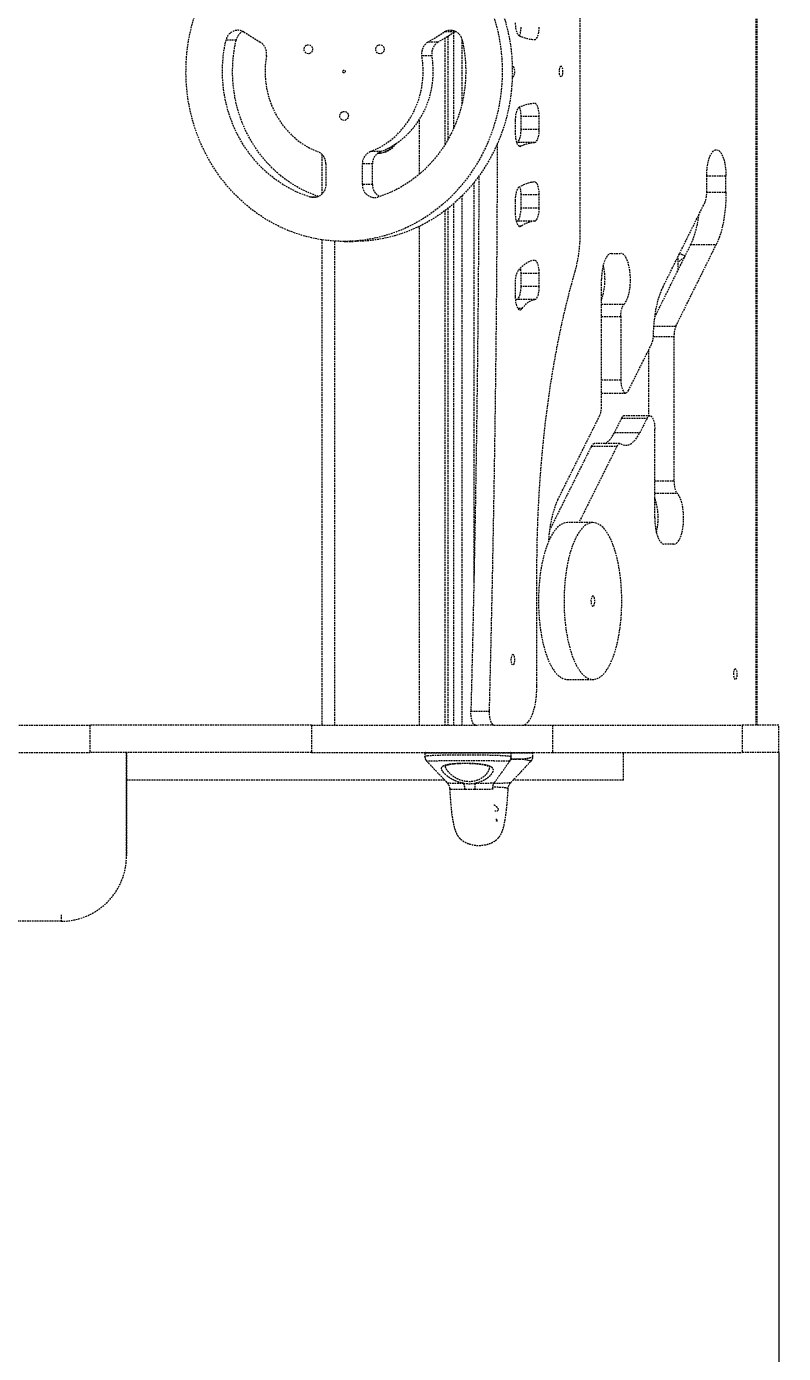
# Model space of a CAD drawing. Header units: millimetres. Extents: x -4003 to 4502, y -4327 to 2555.
# Drawn here: x 1085 to 1664, y -576 to 439 of the extents above; entities that cross this region are included whole.
import ezdxf

# ---------------------------------------------------------------- set-up
doc = ezdxf.new("R2010")
doc.units = ezdxf.units.MM
doc.linetypes.add('HIDDEN', pattern=[1.905, 1.27, -0.635])
for name, color, linetype in [('DIKOM_ОБЪЕКТ', 7, 'Continuous'), ('DIKOM_РАЗМЕР_ЗОНА', 7, 'Continuous'), ('DIKOM_РАЗМЕР_ОБЪЕКТА', 7, 'Continuous')]:
    doc.layers.add(name, color=color, linetype=linetype)
doc.styles.add('style1', font='arialbd.ttf', dxfattribs={"width": 0.8})
doc.dimstyles.new('1-50', dxfattribs={"dimtxt": 300, "dimasz": 200, "dimexe": 100, "dimexo": 0, "dimgap": 100, "dimtad": 1, "dimtoh": 1, "dimtxsty": 'style1', "dimcen": 200, "dimclrd": 7, "dimclre": 7, "dimclrt": 7, "dimadec": 1, "dimazin": 2, "dimtfac": 1, "dimtmove": 0, "dimatfit": 2, "dimfxl": 0, "dimlwd": 25, "dimlwe": 18, "dimarcsym": 0})

# ---------------------------------------------------------------- blocks, each defined once
blk = doc.blocks.new('*D9')
at = {"layer": 'Defpoints', "color": 0, "transparency": 16777216}
for p in [(761.7, 1054.8), (53.4, -1342.5), (2416, -1342.5)]:
    blk.add_point(p, dxfattribs=at)
at = {"layer": 'DIKOM_РАЗМЕР_ОБЪЕКТА', "color": 7, "lineweight": 18, "transparency": 16777216}
for p, q in [((761.7, 1054.8), (2516, 1054.8)), ((53.4, -1342.5), (2516, -1342.5))]:
    blk.add_line(p, q, dxfattribs=at)
at = {"layer": 'DIKOM_РАЗМЕР_ОБЪЕКТА', "color": 7, "lineweight": 25, "transparency": 16777216}
blk.add_line((2416, 854.8), (2416, -1142.5), dxfattribs=at)
at = {"layer": 'DIKOM_РАЗМЕР_ОБЪЕКТА', "color": 7, "transparency": 16777216}
for points in [[(2382.6, 854.8), (2449.3, 854.8), (2416, 1054.8)], [(2382.6, -1142.5), (2449.3, -1142.5), (2416, -1342.5)]]:
    blk.add_solid(points, dxfattribs=at)
at = {"layer": 'DIKOM_РАЗМЕР_ОБЪЕКТА', "color": 7, "transparency": 16777216, "insert": (2162.8, 255.4), "char_height": 300, "attachment_point": 5, "rotation": 90, "style": 'style1'}
blk.add_mtext('{\\fArial|b0|i0|c204|p34;2400}', dxfattribs=at)
blk = doc.blocks.new('*D10')
at = {"layer": 'Defpoints', "color": 0, "transparency": 16777216}
for p in [(865.3, 2554.8), (4402.3, 2554.8), (676.6, -3342.5)]:
    blk.add_point(p, dxfattribs=at)
at = {"layer": 'DIKOM_РАЗМЕР_ЗОНА', "color": 7, "lineweight": 18, "transparency": 16777216}
for p, q in [((865.3, 2554.8), (4502.3, 2554.8)), ((676.6, -3342.5), (4502.3, -3342.5))]:
    blk.add_line(p, q, dxfattribs=at)
at = {"layer": 'DIKOM_РАЗМЕР_ЗОНА', "color": 7, "lineweight": 25, "transparency": 16777216}
blk.add_line((4402.3, -3142.5), (4402.3, 2354.8), dxfattribs=at)
at = {"layer": 'DIKOM_РАЗМЕР_ЗОНА', "color": 7, "transparency": 16777216}
for points in [[(4369, 2354.8), (4435.7, 2354.8), (4402.3, 2554.8)], [(4369, -3142.5), (4435.7, -3142.5), (4402.3, -3342.5)]]:
    blk.add_solid(points, dxfattribs=at)
at = {"layer": 'DIKOM_РАЗМЕР_ЗОНА', "color": 7, "transparency": 16777216, "insert": (4149.2, -363.1), "char_height": 300, "attachment_point": 5, "rotation": 90, "style": 'style1'}
blk.add_mtext('{\\fArial|b0|i0|c204|p34;5800}', dxfattribs=at)
blk = doc.blocks.new('*D11')
at = {"layer": 'Defpoints', "color": 0, "transparency": 16777216}
for p in [(-2497.5, 404.8), (1660.2, -116.2), (1660.2, -2825.1)]:
    blk.add_point(p, dxfattribs=at)
at = {"layer": 'DIKOM_РАЗМЕР_ОБЪЕКТА', "color": 7, "lineweight": 18, "transparency": 16777216}
for p, q in [((-2497.5, 404.8), (-2497.5, -2925.1)), ((1660.2, -116.2), (1660.2, -2925.1))]:
    blk.add_line(p, q, dxfattribs=at)
at = {"layer": 'DIKOM_РАЗМЕР_ОБЪЕКТА', "color": 7, "lineweight": 25, "transparency": 16777216}
blk.add_line((-2297.5, -2825.1), (1460.2, -2825.1), dxfattribs=at)
at = {"layer": 'DIKOM_РАЗМЕР_ОБЪЕКТА', "color": 7, "transparency": 16777216}
for points in [[(-2297.5, -2791.8), (-2297.5, -2858.4), (-2497.5, -2825.1)], [(1460.2, -2791.8), (1460.2, -2858.4), (1660.2, -2825.1)]]:
    blk.add_solid(points, dxfattribs=at)
at = {"layer": 'DIKOM_РАЗМЕР_ОБЪЕКТА', "color": 7, "transparency": 16777216, "insert": (-111.4, -2571.9), "char_height": 300, "attachment_point": 5, "style": 'style1'}
blk.add_mtext('{\\fArial|b0|i0|c204|p34;4160}', dxfattribs=at)
blk = doc.blocks.new('*D12')
at = {"layer": 'Defpoints', "color": 0, "transparency": 16777216}
for p in [(-4002.5, 648.5), (3157.5, 358.4), (3157.5, -4227.3)]:
    blk.add_point(p, dxfattribs=at)
at = {"layer": 'DIKOM_РАЗМЕР_ЗОНА', "color": 7, "lineweight": 18, "transparency": 16777216}
for p, q in [((-4002.5, 648.5), (-4002.5, -4327.3)), ((3157.5, 358.4), (3157.5, -4327.3))]:
    blk.add_line(p, q, dxfattribs=at)
at = {"layer": 'DIKOM_РАЗМЕР_ЗОНА', "color": 7, "lineweight": 25, "transparency": 16777216}
blk.add_line((-3802.5, -4227.3), (2957.5, -4227.3), dxfattribs=at)
at = {"layer": 'DIKOM_РАЗМЕР_ЗОНА', "color": 7, "transparency": 16777216}
for points in [[(-3802.5, -4193.9), (-3802.5, -4260.6), (-4002.5, -4227.3)], [(2957.5, -4193.9), (2957.5, -4260.6), (3157.5, -4227.3)]]:
    blk.add_solid(points, dxfattribs=at)
at = {"layer": 'DIKOM_РАЗМЕР_ЗОНА', "color": 7, "transparency": 16777216, "insert": (-56.1, -3974.1), "char_height": 300, "attachment_point": 5, "style": 'style1'}
blk.add_mtext('{\\fArial|b0|i0|c204|p34;7160}', dxfattribs=at)

msp = doc.modelspace()

# ---------------------------------------------------------------- linework, layer by layer
at = {"layer": 'DIKOM_ОБЪЕКТ', "color": 7, "linetype": 'HIDDEN', "lineweight": 15}
for p, q in [((1642.911, -95.218), (1642.911, 904.782)), ((1643.403, -95.218), (1643.403, 904.782)), ((1643.655, -95.218), (1643.655, 904.782)), ((1508.517, 282.722), (1508.517, 526.842)), ((1245.474, 428.758), (1237.744, 428.758)), ((1251.42, 435.02), (1264.1, 427.147)), ((1391.922, 427.147), (1404.602, 435.02)), ((1399.652, 427.147), (1391.922, 427.147)), ((1399.652, 427.147), (1412.332, 435.02)), ((1412.332, 435.02), (1404.602, 435.02)), ((1405.107, 430.534), (1405.107, 348.884)), ((1407.193, 431.829), (1407.193, 352.364)), ((1411.616, 434.576), (1411.616, 361.024)), ((1412.332, 435.02), (1413.116, 435.455)), ((1418.125, 380.147), (1418.125, 429.348)), ((1395.16, 416.659), (1387.43, 416.659)), ((1456.984, 408.782), (1456.561, 408.613)), ((1385.639, 326.306), (1385.639, 368.108)), ((1458.825, 367.634), (1458.825, 357.489)), ((1477.229, 370.378), (1463.283, 370.378)), ((1463.283, 360.377), (1463.283, 370.378)), ((1477.229, 360.377), (1477.229, 370.378)), ((1477.229, 360.377), (1463.283, 360.377)), ((1473.636, 350.38), (1459.917, 350.38)), ((1463.122, 347.63), (1461.889, 347.63)), ((1311.075, 341.417), (1311.075, 310.978)), ((1355.886, 343.499), (1348.157, 343.499)), ((1353.509, 342.152), (1353.777, 342.152)), ((1314.064, 334.071), (1314.064, 318.324)), ((1341.958, 318.324), (1341.958, 334.071)), ((1349.688, 334.071), (1341.958, 334.071)), ((1349.688, 318.324), (1349.688, 334.071)), ((1605.165, 325.031), (1619.888, 325.031)), ((1605.175, 312.503), (1605.165, 324.94)), ((1619.899, 312.595), (1619.888, 325.031)), ((1349.688, 318.324), (1341.958, 318.324)), ((1427.21, 319.798), (1427.21, 14.652)), ((1307.349, 308.717), (1302.184, 308.717)), ((1418.125, -95.218), (1418.125, 309.654)), ((1458.825, 306.47), (1458.825, 296.15)), ((1477.229, 310.349), (1463.283, 310.349)), ((1463.283, 300.369), (1463.283, 310.349)), ((1477.229, 300.369), (1477.229, 310.349)), ((1605.175, 312.595), (1619.899, 312.595)), ((1405.107, 298.32), (1405.107, -95.218)), ((1407.193, 299.927), (1407.193, -95.218)), ((1411.616, 303.585), (1411.616, -95.218)), ((1477.229, 300.369), (1463.283, 300.369)), ((1571.861, 240.196), (1603.69, 304.454)), ((1385.639, -95.218), (1385.639, 286.376)), ((1459.507, 290.353), (1459.728, 290.374)), ((1473.675, 290.374), (1459.728, 290.374)), ((1463.399, 286.449), (1461.613, 286.449)), ((1311.075, 276.064), (1311.075, -95.218)), ((1320.554, 275.029), (1320.554, -95.218)), ((1328.011, 274.782), (1335.741, 274.782)), ((1532.156, 265.587), (1539.517, 265.587)), ((1565.518, 216.976), (1592.946, 272.349)), ((1581.639, 210.102), (1612.472, 272.349)), ((1592.946, 272.349), (1612.472, 272.349)), ((1583.464, 253.206), (1583.464, 263.622)), ((1477.229, 250.345), (1463.283, 250.345)), ((1463.283, 240.336), (1463.283, 250.345)), ((1477.229, 240.336), (1477.229, 250.345)), ((1524.794, 149.358), (1524.794, 245.587)), ((1458.825, 243.443), (1458.825, 232.403)), ((1477.229, 240.336), (1463.283, 240.336)), ((1458.917, 230.178), (1459.798, 230.35)), ((1473.745, 230.35), (1459.798, 230.35)), ((1464.152, 223.458), (1460.86, 223.458)), ((1524.794, 226.731), (1541.971, 226.731)), ((1524.794, 217.303), (1539.517, 217.303)), ((1539.517, 217.303), (1539.517, 168.858)), ((1564.808, 210.102), (1581.639, 210.102)), ((1545.387, 160.818), (1562.995, 196.197)), ((1564.4, 202.075), (1580.154, 202.075)), ((1580.154, 202.075), (1580.154, 91.546)), ((1560.628, 191.442), (1560.628, 141.505)), ((1524.794, 168.858), (1539.517, 168.858)), ((1524.794, 158.858), (1543.198, 158.858)), ((1491.4, 77.219), (1523.302, 141.318)), ((1540.035, 139.545), (1534.643, 128.712)), ((1540.035, 139.545), (1559.56, 139.545)), ((1561.749, 141.505), (1542.224, 141.505)), ((1559.56, 139.545), (1554.169, 128.712)), ((1534.643, 128.712), (1554.169, 128.712)), ((1565.43, 63.262), (1565.43, 131.505)), ((1517.004, 118.146), (1485.017, 53.874)), ((1536.53, 118.146), (1507.446, 59.707)), ((1517.004, 118.146), (1536.53, 118.146)), ((1538.718, 120.106), (1519.193, 120.106)), ((1565.43, 91.546), (1580.154, 91.546)), ((1565.43, 82.118), (1582.608, 82.118)), ((1518.189, 59.707), (1498.664, 59.707)), ((1484.179, 45.059), (1484.204, 45.059)), ((1580.154, 43.262), (1572.792, 43.262)), ((1475.389, -65.218), (1475.389, 22.914)), ((1498.664, -60.293), (1518.189, -60.293)), ((1424.912, -84.519), (1438.859, -84.519)), ((900.288, -95.218), (1133.763, -95.218)), ((1133.763, -95.218), (1133.763, -116.218)), ((1303.017, -95.218), (1133.763, -95.218)), ((1303.017, -95.218), (1303.017, -116.218)), ((1303.017, -95.218), (1430.682, -95.218)), ((1427.21, -94.495), (1427.21, -95.218)), ((1442.531, -95.218), (1430.682, -95.218)), ((1442.531, -95.218), (1464.346, -95.218)), ((1464.346, -95.218), (1487.187, -95.218)), ((1487.187, -95.218), (1487.187, -116.218)), ((1487.187, -95.218), (1632.153, -95.218)), ((1632.153, -95.218), (1632.153, -116.218)), ((1660.237, -95.218), (1632.153, -95.218)), ((1660.237, -116.218), (1660.237, -95.218)), ((900.288, -116.218), (1133.763, -116.218)), ((1303.017, -116.218), (1133.763, -116.218)), ((1161.689, -195.218), (1161.689, -116.218)), ((1161.689, -116.218), (1161.689, -195.218)), ((1303.017, -116.218), (1487.187, -116.218)), ((1389.725, -116.718), (1389.725, -119.16)), ((1419.896, -116.718), (1389.725, -116.718)), ((1455.725, -116.718), (1419.896, -116.718)), ((1455.725, -119.546), (1455.725, -116.718)), ((1472.354, -116.718), (1455.725, -116.718)), ((1472.354, -119.158), (1472.354, -116.718)), ((1487.187, -116.218), (1632.153, -116.218)), ((1541.601, -137.218), (1541.601, -116.218)), ((1660.237, -116.218), (1632.153, -116.218)), ((1470.842, -122.745), (1470.83, -122.736)), ((1404.868, -137.218), (1161.689, -137.218)), ((1455.365, -139.201), (1455.349, -139.207)), ((1541.601, -137.218), (1457.356, -137.218)), ((1408.782, -144.096), (1408.813, -144.042)), ((1441.585, -143.806), (1441.619, -143.833)), ((1111.689, -245.218), (911.689, -245.218)), ((1111.689, -245.218), (1111.689, -245.218))]:
    msp.add_line(p, q, dxfattribs=at)
at = {"layer": 'DIKOM_ОБЪЕКТ', "color": 7, "linetype": 'HIDDEN', "lineweight": 15, "flags": 128}
for points in [[(1328.011, 274.782), (1321.737, 274.957), (1315.48, 275.482), (1309.257, 276.356), (1303.085, 277.576), (1296.98, 279.139), (1290.958, 281.041), (1285.036, 283.276), (1279.23, 285.839), (1273.556, 288.722), (1268.028, 291.918), (1262.662, 295.419), (1257.473, 299.214), (1252.473, 303.294), (1247.677, 307.648), (1243.098, 312.263), (1238.747, 317.128), (1234.637, 322.229), (1230.779, 327.553), (1227.183, 333.085), (1223.859, 338.81), (1220.816, 344.713), (1218.061, 350.778), (1215.603, 356.988), (1213.448, 363.328), (1211.602, 369.779), (1210.07, 376.324), (1208.856, 382.947), (1207.962, 389.628), (1207.393, 396.35), (1207.149, 403.094), (1207.23, 409.843), (1207.637, 416.579), (1208.369, 423.283), (1209.423, 429.937), (1210.797, 436.523), (1212.486, 443.023), (1214.488, 449.421), (1216.795, 455.698), (1219.402, 461.837), (1222.302, 467.823), (1225.487, 473.64), (1228.948, 479.27), (1232.676, 484.7), (1236.662, 489.914), (1240.893, 494.898), (1245.36, 499.64), (1250.049, 504.126), (1254.948, 508.344), (1260.045, 512.283), (1265.324, 515.933), (1270.773, 519.282), (1276.376, 522.323), (1282.118, 525.047), (1287.984, 527.447), (1293.957, 529.516), (1300.023, 531.249), (1306.164, 532.641), (1312.364, 533.688), (1318.606, 534.388), (1324.873, 534.738), (1331.149, 534.738), (1337.416, 534.388), (1343.658, 533.688), (1349.858, 532.641), (1355.999, 531.249), (1362.065, 529.516), (1368.039, 527.447), (1373.904, 525.047), (1379.646, 522.323), (1385.249, 519.282), (1390.698, 515.933), (1395.978, 512.283), (1401.074, 508.344), (1405.973, 504.126), (1410.663, 499.64), (1415.129, 494.898), (1419.361, 489.914), (1423.346, 484.7), (1427.074, 479.27), (1430.535, 473.64), (1433.72, 467.823), (1436.62, 461.837), (1439.227, 455.698), (1441.534, 449.421), (1443.536, 443.023), (1445.225, 436.523), (1446.599, 429.937), (1447.653, 423.283), (1448.385, 416.579), (1448.792, 409.843), (1448.874, 403.094), (1448.629, 396.35), (1448.06, 389.628), (1447.167, 382.947), (1445.952, 376.324), (1444.42, 369.779), (1442.574, 363.328), (1440.419, 356.988), (1437.961, 350.778), (1435.206, 344.713), (1432.163, 338.81), (1428.839, 333.085), (1425.243, 327.553), (1421.385, 322.229), (1417.275, 317.128), (1412.924, 312.263), (1408.345, 307.648), (1403.549, 303.294), (1398.55, 299.214), (1393.36, 295.419), (1387.994, 291.918), (1382.466, 288.722), (1376.792, 285.839), (1370.986, 283.276), (1365.064, 281.041), (1359.043, 279.139), (1352.937, 277.576), (1346.765, 276.356), (1340.542, 275.482), (1334.285, 274.957), (1328.011, 274.782)], [(1335.741, 534.782), (1338.879, 534.738), (1345.146, 534.388), (1351.388, 533.688), (1357.588, 532.641), (1363.729, 531.249), (1369.795, 529.516), (1375.768, 527.447), (1381.634, 525.047), (1387.376, 522.323), (1392.979, 519.282), (1398.428, 515.933), (1403.707, 512.283), (1408.804, 508.344), (1413.703, 504.126), (1418.392, 499.64), (1422.859, 494.898), (1427.09, 489.914), (1431.076, 484.7), (1434.804, 479.27), (1438.265, 473.64), (1441.45, 467.823), (1444.35, 461.837), (1446.957, 455.698), (1449.264, 449.421), (1451.266, 443.023), (1452.955, 436.523), (1454.329, 429.937), (1455.383, 423.283), (1456.115, 416.579), (1456.522, 409.843), (1456.603, 403.094), (1456.359, 396.35), (1455.79, 389.628), (1454.896, 382.947), (1453.682, 376.324), (1452.15, 369.779), (1450.304, 363.328), (1448.149, 356.988), (1445.691, 350.778), (1442.936, 344.713), (1439.893, 338.81), (1436.569, 333.085), (1432.973, 327.553), (1429.115, 322.229), (1425.005, 317.128), (1420.654, 312.263), (1416.075, 307.648), (1411.279, 303.294), (1406.279, 299.214), (1401.09, 295.419), (1395.724, 291.918), (1390.196, 288.722), (1384.522, 285.839), (1378.716, 283.276), (1372.794, 281.041), (1366.772, 279.139), (1360.667, 277.576), (1354.495, 276.356), (1348.272, 275.482), (1342.015, 274.957), (1335.741, 274.782)], [(1458.825, 441.93), (1458.882, 440.175), (1459.052, 438.475), (1459.328, 436.881), (1459.704, 435.445), (1460.166, 434.21), (1460.701, 433.214), (1461.292, 432.489), (1461.921, 432.057)], [(1473.464, 429.188), (1474.194, 429.341), (1474.899, 429.882), (1475.55, 430.792), (1476.121, 432.034), (1476.591, 433.559), (1476.941, 435.306), (1477.157, 437.207), (1477.229, 439.185)], [(1302.184, 308.717), (1296.764, 310.598), (1291.462, 312.832), (1286.296, 315.411), (1281.287, 318.325), (1276.454, 321.564), (1271.814, 325.114), (1267.384, 328.964), (1263.182, 333.098), (1259.224, 337.501), (1255.523, 342.156), (1252.094, 347.046), (1248.95, 352.153), (1246.103, 357.457), (1243.563, 362.939), (1241.34, 368.578), (1239.441, 374.352), (1237.875, 380.241), (1236.648, 386.222), (1235.762, 392.272), (1235.223, 398.369), (1235.033, 404.491), (1235.19, 410.613), (1235.696, 416.714), (1236.549, 422.77), (1237.744, 428.758)], [(1308.506, 309.168), (1304.494, 310.598), (1299.191, 312.832), (1294.026, 315.411), (1289.017, 318.325), (1284.184, 321.564), (1279.544, 325.114), (1275.114, 328.964), (1270.912, 333.098), (1266.954, 337.501), (1263.253, 342.156), (1259.824, 347.046), (1256.68, 352.153), (1253.833, 357.457), (1251.293, 362.939), (1249.069, 368.578), (1247.171, 374.352), (1245.605, 380.241), (1244.378, 386.222), (1243.492, 392.272), (1242.953, 398.369), (1242.762, 404.491), (1242.92, 410.613), (1243.426, 416.714), (1244.279, 422.77), (1245.474, 428.758)], [(1418.278, 428.758), (1419.473, 422.77), (1420.326, 416.714), (1420.832, 410.613), (1420.99, 404.491), (1420.799, 398.369), (1420.26, 392.272), (1419.375, 386.222), (1418.147, 380.241), (1416.581, 374.352), (1414.683, 368.578), (1412.459, 362.939), (1409.919, 357.457), (1407.072, 352.153), (1403.928, 347.046), (1400.499, 342.156), (1396.798, 337.501), (1392.84, 333.098), (1388.638, 328.964), (1384.208, 325.114), (1379.568, 321.564), (1374.735, 318.325), (1369.726, 315.411), (1364.561, 312.832), (1359.258, 310.598), (1353.839, 308.717)], [(1268.592, 416.659), (1267.935, 411.872), (1267.611, 407.046), (1267.622, 402.208), (1267.968, 397.383), (1268.646, 392.6), (1269.653, 387.884), (1270.983, 383.261), (1272.63, 378.758), (1274.583, 374.4), (1276.833, 370.209), (1279.366, 366.21), (1282.168, 362.425), (1285.225, 358.875), (1288.519, 355.579), (1292.032, 352.555), (1295.744, 349.822), (1299.635, 347.392), (1303.683, 345.281), (1307.866, 343.499)], [(1300.633, 418.282), (1299.577, 418.471), (1298.635, 419.02), (1297.909, 419.868), (1297.479, 420.923), (1297.39, 422.071), (1297.653, 423.188), (1298.239, 424.152), (1299.085, 424.86), (1300.098, 425.234), (1301.169, 425.234), (1302.182, 424.86), (1303.028, 424.152), (1303.614, 423.188), (1303.877, 422.071), (1303.788, 420.923), (1303.358, 419.868), (1302.632, 419.02), (1301.69, 418.471), (1300.633, 418.282)], [(1348.157, 343.499), (1352.339, 345.281), (1356.388, 347.392), (1360.278, 349.822), (1363.99, 352.555), (1367.503, 355.579), (1370.797, 358.875), (1373.854, 362.425), (1376.656, 366.21), (1379.189, 370.209), (1381.439, 374.4), (1383.392, 378.758), (1385.039, 383.261), (1386.369, 387.884), (1387.376, 392.6), (1388.055, 397.383), (1388.4, 402.208), (1388.411, 407.046), (1388.087, 411.872), (1387.43, 416.659)], [(1355.389, 418.282), (1354.332, 418.471), (1353.39, 419.02), (1352.664, 419.868), (1352.234, 420.923), (1352.145, 422.071), (1352.408, 423.188), (1352.994, 424.152), (1353.84, 424.86), (1354.853, 425.234), (1355.924, 425.234), (1356.937, 424.86), (1357.783, 424.152), (1358.369, 423.188), (1358.632, 422.071), (1358.543, 420.923), (1358.113, 419.868), (1357.387, 419.02), (1356.445, 418.471), (1355.389, 418.282)], [(1355.886, 343.499), (1360.069, 345.281), (1364.117, 347.392), (1368.008, 349.822), (1371.72, 352.555), (1375.233, 355.579), (1378.527, 358.875), (1381.584, 362.425), (1384.386, 366.21), (1386.919, 370.209), (1389.169, 374.4), (1391.122, 378.758), (1392.769, 383.261), (1394.099, 387.884), (1395.106, 392.6), (1395.785, 397.383), (1396.13, 402.208), (1396.141, 407.046), (1395.817, 411.872), (1395.16, 416.659)], [(1456.561, 400.951), (1456.765, 400.827), (1457.204, 400.827), (1457.623, 401.178), (1457.986, 401.85), (1458.26, 402.782), (1458.42, 403.892), (1458.453, 405.081), (1458.355, 406.243), (1458.136, 407.276), (1457.814, 408.087), (1457.418, 408.604), (1456.984, 408.782), (1456.984, 408.782)], [(1493.794, 408.782), (1493.36, 408.604), (1492.964, 408.087), (1492.642, 407.276), (1492.423, 406.243), (1492.325, 405.081), (1492.358, 403.892), (1492.518, 402.782), (1492.792, 401.85), (1493.155, 401.178), (1493.574, 400.827), (1494.013, 400.827), (1494.432, 401.178), (1494.795, 401.85), (1495.069, 402.782), (1495.229, 403.892), (1495.262, 405.081), (1495.164, 406.243), (1494.945, 407.276), (1494.623, 408.087), (1494.228, 408.604), (1493.794, 408.782)], [(1328.011, 403.782), (1327.655, 403.858), (1327.354, 404.075), (1327.152, 404.399), (1327.081, 404.782), (1327.152, 405.165), (1327.354, 405.489), (1327.655, 405.706), (1328.011, 405.782), (1328.367, 405.706), (1328.669, 405.489), (1328.87, 405.165), (1328.941, 404.782), (1328.87, 404.399), (1328.669, 404.075), (1328.367, 403.858), (1328.011, 403.782)], [(1461.921, 377.507), (1461.292, 377.075), (1460.701, 376.35), (1460.166, 375.354), (1459.704, 374.119), (1459.328, 372.682), (1459.052, 371.089), (1458.882, 369.389), (1458.825, 367.634)], [(1477.229, 370.378), (1477.157, 372.357), (1476.941, 374.258), (1476.591, 376.005), (1476.121, 377.53), (1475.55, 378.772), (1474.899, 379.681), (1474.194, 380.223), (1473.464, 380.376)], [(1328.011, 367.282), (1326.954, 367.471), (1326.012, 368.02), (1325.287, 368.868), (1324.856, 369.923), (1324.768, 371.071), (1325.031, 372.188), (1325.617, 373.152), (1326.462, 373.86), (1327.475, 374.234), (1328.547, 374.234), (1329.56, 373.86), (1330.405, 373.152), (1330.991, 372.188), (1331.254, 371.071), (1331.166, 369.923), (1330.735, 368.868), (1330.01, 368.02), (1329.068, 367.471), (1328.011, 367.282)], [(1458.825, 357.489), (1458.893, 355.569), (1459.096, 353.72), (1459.426, 352.011), (1459.871, 350.506), (1460.413, 349.262), (1461.034, 348.323), (1461.709, 347.726), (1462.414, 347.492), (1463.122, 347.63)], [(1459.905, 350.412), (1460.394, 350.612), (1461.07, 351.208), (1461.692, 352.146), (1462.235, 353.39), (1462.68, 354.896), (1463.011, 356.605), (1463.214, 358.456), (1463.283, 360.377)], [(1473.636, 350.38), (1474.341, 350.612), (1475.017, 351.208), (1475.639, 352.146), (1476.182, 353.39), (1476.627, 354.896), (1476.958, 356.605), (1477.161, 358.456), (1477.229, 360.377)], [(1445.081, 349.364), (1445.004, 327.462), (1444.725, 275.921), (1444.306, 224.386), (1443.747, 172.861), (1443.048, 121.349), (1442.21, 69.852), (1441.233, 18.373), (1440.115, -33.085), (1438.859, -84.519)], [(1605.165, 324.94), (1605.231, 327.664), (1605.433, 330.338), (1605.768, 332.912), (1606.228, 335.338), (1606.805, 337.572), (1607.49, 339.571), (1608.267, 341.298), (1609.125, 342.722), (1610.046, 343.815), (1611.012, 344.558), (1612.008, 344.935), (1613.012, 344.942), (1614.008, 344.576), (1614.976, 343.846), (1615.899, 342.764), (1616.758, 341.351), (1617.539, 339.633), (1618.227, 337.642), (1618.808, 335.416), (1619.272, 332.995), (1619.611, 330.425), (1619.818, 327.754), (1619.888, 325.031)], [(1431.046, 324.824), (1430.778, 275.921), (1430.359, 224.386), (1429.8, 172.861), (1429.101, 121.349), (1428.263, 69.852), (1427.286, 18.373), (1426.169, -33.085), (1424.912, -84.519)], [(1314.064, 318.324), (1313.868, 316.28), (1313.288, 314.323), (1312.348, 312.534), (1311.087, 310.99), (1309.561, 309.756), (1307.831, 308.883), (1305.973, 308.408), (1304.063, 308.352), (1302.184, 308.717)], [(1461.725, 316.242), (1461.129, 315.744), (1460.572, 314.979), (1460.071, 313.97), (1459.64, 312.746), (1459.291, 311.342), (1459.035, 309.798), (1458.878, 308.158), (1458.825, 306.47)], [(1477.229, 310.349), (1477.155, 312.353), (1476.934, 314.276), (1476.575, 316.039), (1476.094, 317.572), (1475.51, 318.811), (1474.846, 319.707), (1474.129, 320.224), (1473.389, 320.339)], [(1619.899, 312.595), (1619.836, 308.354), (1619.641, 304.143), (1619.316, 299.992), (1618.862, 295.931), (1618.282, 291.989), (1617.582, 288.195), (1616.766, 284.576), (1615.84, 281.158), (1614.811, 277.966), (1613.685, 275.022), (1612.472, 272.349)], [(1458.825, 296.15), (1458.9, 294.146), (1459.121, 292.224), (1459.479, 290.46), (1459.96, 288.928), (1460.544, 287.688), (1461.208, 286.792), (1461.925, 286.276), (1462.665, 286.16), (1463.399, 286.449)], [(1459.728, 290.374), (1460.428, 290.624), (1461.097, 291.231), (1461.712, 292.175), (1462.249, 293.42), (1462.688, 294.92), (1463.014, 296.621), (1463.215, 298.46), (1463.283, 300.369)], [(1473.675, 290.374), (1474.375, 290.624), (1475.044, 291.231), (1475.659, 292.175), (1476.196, 293.42), (1476.635, 294.92), (1476.961, 296.621), (1477.162, 298.46), (1477.229, 300.369)], [(1532.156, 265.587), (1531.108, 265.384), (1530.082, 264.777), (1529.097, 263.78), (1528.175, 262.412), (1527.335, 260.702), (1526.592, 258.685), (1525.962, 256.4), (1525.459, 253.896), (1525.092, 251.222), (1524.869, 248.434), (1524.794, 245.587)], [(1541.971, 226.731), (1542.873, 227.786), (1543.715, 229.156), (1544.482, 230.819), (1545.161, 232.744), (1545.74, 234.898), (1546.208, 237.242), (1546.557, 239.734), (1546.781, 242.329), (1546.876, 244.983), (1546.84, 247.648), (1546.674, 250.276), (1546.381, 252.82), (1545.966, 255.237), (1545.436, 257.481), (1544.801, 259.514), (1544.072, 261.3), (1543.262, 262.806), (1542.386, 264.007), (1541.459, 264.88), (1540.497, 265.41), (1539.517, 265.587)], [(1473.393, 260.336), (1471.803, 260.054), (1470.219, 259.573), (1468.645, 258.895), (1467.085, 258.022), (1465.54, 256.955), (1464.016, 255.696), (1462.514, 254.248), (1461.039, 252.614)], [(1477.229, 250.345), (1477.155, 252.348), (1476.934, 254.27), (1476.576, 256.032), (1476.096, 257.565), (1475.512, 258.804), (1474.848, 259.701), (1474.132, 260.219), (1473.393, 260.336)], [(1475.389, 22.914), (1475.458, 34.663), (1475.664, 46.4), (1476.007, 58.114), (1476.487, 69.792), (1477.103, 81.422), (1477.854, 92.994), (1478.741, 104.495), (1479.761, 115.914), (1480.915, 127.238), (1482.2, 138.458), (1483.616, 149.561), (1485.161, 160.537), (1486.833, 171.373), (1488.631, 182.06), (1490.553, 192.587), (1492.598, 202.942), (1494.762, 213.116), (1497.044, 223.097), (1499.441, 232.877), (1501.952, 242.445), (1504.573, 251.792)], [(1459.798, 230.35), (1460.488, 230.63), (1461.146, 231.258), (1461.748, 232.212), (1462.273, 233.456), (1462.703, 234.948), (1463.021, 236.633), (1463.217, 238.451), (1463.283, 240.336)], [(1473.745, 230.35), (1474.435, 230.63), (1475.092, 231.258), (1475.695, 232.212), (1476.22, 233.456), (1476.649, 234.948), (1476.968, 236.633), (1477.163, 238.451), (1477.229, 240.336)], [(1564.478, 203.542), (1564.657, 207.823), (1564.97, 212.048), (1565.416, 216.183), (1565.992, 220.198), (1566.692, 224.064), (1567.513, 227.752), (1568.448, 231.233), (1569.489, 234.484), (1570.629, 237.479), (1571.861, 240.196)], [(1458.825, 232.403), (1458.901, 230.382), (1459.125, 228.445), (1459.489, 226.671), (1459.978, 225.134), (1460.571, 223.896), (1461.243, 223.009), (1461.968, 222.51), (1462.714, 222.419), (1463.453, 222.739), (1464.152, 223.458)], [(1464.152, 223.458), (1465.283, 224.897), (1466.44, 226.177), (1467.619, 227.294), (1468.818, 228.245), (1470.033, 229.028), (1471.262, 229.641), (1472.5, 230.082), (1473.745, 230.35)], [(1539.517, 217.303), (1539.561, 218.836), (1539.69, 220.332), (1539.903, 221.757), (1540.193, 223.077), (1540.554, 224.26), (1540.978, 225.279), (1541.454, 226.109), (1541.971, 226.731)], [(1539.517, 168.858), (1539.591, 166.865), (1539.81, 164.952), (1540.165, 163.195), (1540.641, 161.666), (1541.22, 160.425), (1541.879, 159.523), (1542.59, 158.996), (1543.326, 158.864), (1544.057, 159.134), (1544.753, 159.794), (1545.387, 160.818)], [(1559.56, 139.545), (1560.194, 140.569), (1560.891, 141.229), (1561.621, 141.499), (1562.357, 141.368), (1563.069, 140.841), (1563.727, 139.939), (1564.306, 138.698), (1564.783, 137.169), (1565.138, 135.412), (1565.356, 133.499), (1565.43, 131.505)], [(1539.46, 119.901), (1540.991, 119.226), (1542.537, 118.903), (1544.088, 118.933), (1545.632, 119.316), (1547.16, 120.05), (1548.659, 121.129), (1550.12, 122.546), (1551.531, 124.291), (1552.884, 126.351), (1554.169, 128.712)], [(1517.004, 118.146), (1517.326, 118.724), (1517.669, 119.208), (1518.028, 119.592), (1518.4, 119.871), (1518.781, 120.043), (1519.167, 120.105), (1519.193, 120.106)], [(1536.53, 118.146), (1536.852, 118.724), (1537.194, 119.208), (1537.554, 119.592), (1537.926, 119.871), (1538.307, 120.043), (1538.692, 120.105), (1539.078, 120.058), (1539.46, 119.901)], [(1580.154, 91.546), (1580.197, 90.014), (1580.327, 88.517), (1580.539, 87.093), (1580.829, 85.773), (1581.19, 84.59), (1581.614, 83.571), (1582.09, 82.741), (1582.608, 82.118)], [(1580.154, 43.262), (1581.133, 43.44), (1582.095, 43.97), (1583.022, 44.843), (1583.899, 46.043), (1584.708, 47.55), (1585.437, 49.335), (1586.072, 51.368), (1586.602, 53.613), (1587.017, 56.029), (1587.31, 58.574), (1587.476, 61.202), (1587.512, 63.866), (1587.417, 66.52), (1587.193, 69.116), (1586.844, 71.608), (1586.376, 73.952), (1585.797, 76.105), (1585.118, 78.03), (1584.351, 79.693), (1583.509, 81.064), (1582.608, 82.118)], [(1491.4, 77.219), (1490.185, 74.553), (1489.057, 71.616), (1488.025, 68.43), (1487.096, 65.018), (1486.277, 61.404), (1485.574, 57.614), (1484.991, 53.676), (1484.534, 49.618), (1484.205, 45.47), (1484.179, 45.059)], [(1565.43, 63.262), (1565.505, 60.416), (1565.728, 57.628), (1566.095, 54.954), (1566.599, 52.449), (1567.228, 50.165), (1567.971, 48.147), (1568.812, 46.437), (1569.734, 45.07), (1570.718, 44.072), (1571.744, 43.466), (1572.792, 43.262)], [(1498.664, 59.707), (1496.973, 59.531), (1495.292, 59.004), (1493.631, 58.129), (1492, 56.911), (1490.408, 55.357), (1488.864, 53.477), (1487.377, 51.281), (1485.957, 48.783), (1484.612, 45.997), (1483.349, 42.939), (1482.176, 39.627), (1481.099, 36.081), (1480.126, 32.321), (1479.261, 28.37), (1478.51, 24.251), (1477.878, 19.988), (1477.368, 15.606), (1476.982, 11.131), (1476.724, 6.588), (1476.594, 2.005), (1476.594, -2.591), (1476.724, -7.174), (1476.982, -11.716), (1477.368, -16.192), (1477.878, -20.574), (1478.51, -24.837), (1479.261, -28.956), (1480.126, -32.907), (1481.099, -36.666), (1482.176, -40.212), (1483.349, -43.524), (1484.612, -46.582), (1485.957, -49.369), (1487.377, -51.867), (1488.864, -54.063), (1490.408, -55.943), (1492, -57.497), (1493.631, -58.714), (1495.292, -59.59), (1496.973, -60.117), (1498.664, -60.293), (1498.664, -60.293)], [(1486.304, 56.461), (1485.802, 56.911), (1485.5, 57.164)], [(1518.189, 59.707), (1516.499, 59.531), (1514.818, 59.004), (1513.157, 58.129), (1511.525, 56.911), (1509.933, 55.357), (1508.389, 53.477), (1506.903, 51.281), (1505.483, 48.783), (1504.137, 45.997), (1502.874, 42.939), (1501.701, 39.627), (1500.625, 36.081), (1499.651, 32.321), (1498.787, 28.37), (1498.036, 24.251), (1497.404, 19.988), (1496.893, 15.606), (1496.508, 11.131), (1496.249, 6.588), (1496.12, 2.005), (1496.12, -2.591), (1496.249, -7.174), (1496.508, -11.716), (1496.893, -16.192), (1497.404, -20.574), (1498.036, -24.837), (1498.787, -28.956), (1499.651, -32.907), (1500.625, -36.666), (1501.701, -40.212), (1502.874, -43.524), (1504.137, -46.582), (1505.483, -49.369), (1506.903, -51.867), (1508.389, -54.063), (1509.933, -55.943), (1511.525, -57.497), (1513.157, -58.714), (1514.818, -59.59), (1516.499, -60.117), (1518.189, -60.293), (1519.88, -60.117), (1521.56, -59.59), (1523.221, -58.714), (1524.853, -57.497), (1526.445, -55.943), (1527.989, -54.063), (1529.475, -51.867), (1530.895, -49.369), (1532.241, -46.582), (1533.504, -43.524), (1534.677, -40.212), (1535.754, -36.666), (1536.727, -32.907), (1537.591, -28.956), (1538.342, -24.837), (1538.975, -20.574), (1539.485, -16.192), (1539.871, -11.716), (1540.129, -7.174), (1540.258, -2.591), (1540.258, 2.005), (1540.129, 6.588), (1539.871, 11.131), (1539.485, 15.606), (1538.975, 19.988), (1538.342, 24.251), (1537.591, 28.37), (1536.727, 32.321), (1535.754, 36.081), (1534.677, 39.627), (1533.504, 42.939), (1532.241, 45.997), (1530.895, 48.783), (1529.475, 51.281), (1527.989, 53.477), (1526.445, 55.357), (1524.853, 56.911), (1523.221, 58.129), (1521.56, 59.004), (1519.88, 59.531), (1518.189, 59.707)], [(1518.189, 3.707), (1517.755, 3.53), (1517.36, 3.012), (1517.038, 2.201), (1516.819, 1.169), (1516.721, 0.006), (1516.754, -1.183), (1516.914, -2.293), (1517.188, -3.225), (1517.55, -3.897), (1517.97, -4.248), (1518.409, -4.248), (1518.828, -3.897), (1519.191, -3.225), (1519.464, -2.293), (1519.625, -1.183), (1519.657, 0.006), (1519.56, 1.169), (1519.34, 2.201), (1519.019, 3.012), (1518.623, 3.53), (1518.189, 3.707)], [(1456.984, -41.218), (1456.55, -41.396), (1456.155, -41.913), (1455.833, -42.724), (1455.614, -43.757), (1455.516, -44.919), (1455.549, -46.108), (1455.709, -47.218), (1455.983, -48.15), (1456.346, -48.822), (1456.765, -49.173), (1457.204, -49.173), (1457.623, -48.822), (1457.986, -48.15), (1458.26, -47.218), (1458.42, -46.108), (1458.453, -44.919), (1458.355, -43.757), (1458.136, -42.724), (1457.814, -41.913), (1457.418, -41.396), (1456.984, -41.218)], [(1627.083, -52.218), (1626.649, -52.396), (1626.254, -52.913), (1625.932, -53.724), (1625.713, -54.757), (1625.615, -55.919), (1625.648, -57.108), (1625.808, -58.218), (1626.082, -59.15), (1626.444, -59.822), (1626.864, -60.173), (1627.303, -60.173), (1627.722, -59.822), (1628.085, -59.15), (1628.358, -58.218), (1628.519, -57.108), (1628.551, -55.919), (1628.454, -54.757), (1628.234, -53.724), (1627.913, -52.913), (1627.517, -52.396), (1627.083, -52.218)], [(1464.346, -95.218), (1465.583, -95.03), (1466.803, -94.466), (1467.993, -93.535), (1469.137, -92.247), (1470.221, -90.62), (1471.231, -88.673), (1472.155, -86.431), (1472.98, -83.923), (1473.696, -81.179), (1474.295, -78.235), (1474.769, -75.127), (1475.112, -71.894), (1475.32, -68.577), (1475.389, -65.218)], [(1428.584, -95.218), (1427.834, -95.009), (1427.116, -94.389), (1426.459, -93.384), (1425.892, -92.038), (1425.437, -90.405), (1425.114, -88.555), (1424.937, -86.565), (1424.912, -84.519)], [(1438.859, -84.519), (1438.883, -86.565), (1439.061, -88.555), (1439.384, -90.405), (1439.839, -92.038), (1440.406, -93.384), (1441.063, -94.389), (1441.781, -95.009), (1442.531, -95.218)], [(1111.689, -240.218), (1111.689, -241.194), (1111.689, -242.132), (1111.689, -242.996), (1111.689, -243.754), (1111.689, -244.376), (1111.689, -244.838), (1111.689, -245.122), (1111.689, -245.218)]]:
    msp.add_lwpolyline(points, dxfattribs=at)
at = {"layer": 'DIKOM_ОБЪЕКТ', "color": 7, "linetype": 'HIDDEN', "lineweight": 15}
for centre, radius, start, end in [((1442.887, 438.691), 20.401, 340.734967, 1.390042), ((1246.755, 427.144), 9.154, 59.363395, 169.84672), ((1255.053, 426.713), 9.794, 116.805564, 167.951596), ((1258.494, 418.539), 10.272, 349.452693, 56.923615), ((1397.528, 418.54), 10.272, 123.075682, 190.54801), ((1405.258, 418.539), 10.272, 123.076385, 190.547307), ((1409.253, 427.113), 9.174, 10.327117, 120.462957), ((1475.771, 463.126), 34.016, 245.973977, 266.111942), ((1475.771, 346.438), 34.016, 93.888058, 114.026023), ((1443.449, 370.961), 19.842, 358.315656, 19.559335), ((1353.537, 359.539), 17.389, 270.790805, 325.770518), ((1352.091, 359.848), 17.836, 298.52172, 319.83236), ((1475.724, 320.924), 29.53, 94.05639, 115.261237), ((1304.089, 334.264), 9.978, 358.890947, 67.755604), ((1351.934, 334.264), 9.978, 112.244819, 181.108124), ((1359.663, 334.264), 9.978, 112.244396, 181.109053), ((1352.629, 358.872), 16.722, 273.114792, 298.50012), ((1351.422, 317.879), 9.475, 177.309957, 284.773624), ((1359.708, 318.142), 10.021, 178.959297, 243.56602), ((1477.236, 290.737), 29.851, 97.404617, 121.305442), ((1441.152, 310.663), 22.132, 359.186224, 15.726834), ((1585.952, 311.889), 19.233, 337.258234, 1.829788), ((1525.031, 303.375), 74.666, 335.447212, 353.999213), ((1476.111, 268.585), 21.925, 96.379122, 125.434003), ((1394.501, 281.544), 114.023, 344.874857, 0.591845), ((1578.239, 244.744), 21.484, 61.178302, 73.558721), ((1438.577, 250.455), 24.706, 359.745631, 9.803849), ((1481.522, 245.769), 45.911, 340.479254, 13.9757), ((1605.812, 235.583), 32.261, 123.324593, 133.843985), ((1474.522, 244.507), 15.733, 148.981638, 183.876941), ((1546.012, 203.449), 18.466, 336.877713, 0.287261), ((1599.354, 202.673), 19.209, 157.248214, 181.782179), ((1505.627, 148.757), 19.177, 337.176012, 1.796897), ((1542.63, 138.849), 2.687, 98.704241, 164.983877), ((1515.368, 137.121), 21.03, 305.990284, 336.43013), ((1522.157, 63.081), 45.912, 346.024793, 19.520498), ((1390.225, -116.718), 0.5, 90, 180), ((1455.225, -116.718), 0.5, 0, 90), ((1471.854, -116.718), 0.5, 0, 90), ((1406.72, -145.359), 13.795, 3.383837, 24.286166), ((1468.185, -144.828), 40.351, 172.676321, 179.595706), ((1111.689, -195.218), 50, 270, 359.999854), ((1111.689, -195.218), 50, 270, 359.999854)]:
    msp.add_arc(centre, radius, start, end, dxfattribs=at)
for points, knots in [([(1389.75, -119.164), (1389.761, -119.507), (1389.785, -120.235), (1390.138, -121.253), (1390.632, -122.141), (1391.02, -122.572), (1391.202, -122.774)], [0, 0, 0, 0, 0.24227626, 0.51480387, 0.77223948, 1, 1, 1, 1]), ([(1389.799, -119.159), (1389.828, -119.067), (1389.894, -118.861), (1391.123, -118.616), (1393.21, -118.399), (1396.178, -118.23), (1399.876, -118.099), (1404.237, -118.001), (1409.112, -117.934), (1414.381, -117.894), (1419.01, -117.883), (1423.685, -117.888), (1428.366, -117.91), (1433.771, -117.965), (1438.858, -118.048), (1443.496, -118.163), (1447.535, -118.313), (1450.882, -118.506), (1453.432, -118.747), (1455.058, -119.05), (1455.779, -119.32), (1455.653, -119.506), (1455.625, -119.548)], [0, 0, 0, 0, 0.0435202, 0.09714483, 0.15076902, 0.20439148, 0.25801386, 0.3116366, 0.3652589, 0.41888275, 0.47250653, 0.50058169, 0.55421661, 0.60785139, 0.66149968, 0.71514817, 0.76883631, 0.82252454, 0.87638539, 0.93024639, 0.98435111, 1, 1, 1, 1]), ([(1454.692, -122.623), (1454.795, -122.49), (1455.113, -122.081), (1455.488, -121.181), (1455.729, -120.254), (1455.697, -119.697), (1455.689, -119.544)], [0, 0, 0, 0, 0.16782997, 0.5162612, 0.86745456, 1, 1, 1, 1]), ([(1462.022, -121.218), (1462.011, -121.218), (1460.717, -121.246), (1458.583, -121.499), (1456.144, -121.6), (1455.251, -121.637)], [0, 0, 0, 0, 0.0058303, 0.63596706, 1, 1, 1, 1]), ([(1455.533, -120.824), (1456.309, -120.879), (1458.651, -121.045), (1460.714, -121.027), (1462.01, -121.216), (1462.022, -121.218)], [0, 0, 0, 0, 0.32939833, 0.99354724, 1, 1, 1, 1]), ([(1462.022, -121.218), (1462.034, -121.218), (1462.065, -121.217), (1462.168, -121.202), (1462.496, -121.179), (1463.13, -121.111), (1464.898, -120.932), (1467.44, -120.594), (1470.101, -120.101), (1471.73, -119.632), (1472.429, -119.316), (1472.294, -119.183), (1472.268, -119.158)], [0, 0, 0, 0, 0.00171841, 0.00474852, 0.01595896, 0.05260242, 0.10501047, 0.30605978, 0.52306817, 0.74716271, 0.95086797, 1, 1, 1, 1]), ([(1470.83, -122.736), (1470.832, -122.711), (1470.836, -122.654), (1469.771, -122.392), (1467.912, -122.002), (1465.83, -121.664), (1464.295, -121.463), (1463.448, -121.366), (1462.937, -121.31), (1462.643, -121.281), (1462.316, -121.243), (1462.131, -121.236), (1462.034, -121.22), (1462.022, -121.218)], [0, 0, 0, 0, 0.16868822, 0.393028233, 0.625487366, 0.784327296, 0.876532401, 0.93150459, 0.941042057, 0.968403244, 0.983358971, 0.998004109, 1, 1, 1, 1]), ([(1470.869, -122.775), (1470.899, -122.748), (1471.15, -122.52), (1471.608, -121.887), (1472.092, -120.879), (1472.348, -119.926), (1472.324, -119.341), (1472.316, -119.157)], [0, 0, 0, 0, 0.036850302, 0.310272565, 0.588030774, 0.870255994, 1, 1, 1, 1]), ([(1391.199, -122.781), (1393.619, -125.347), (1398.74, -130.778), (1403.986, -136.345), (1406.754, -139.283)], [0, 0, 0, 0, 0.47246139, 1, 1, 1, 1]), ([(1454.642, -122.586), (1454.609, -122.634), (1454.526, -122.757), (1453.393, -122.794), (1451.457, -122.786), (1448.819, -122.74), (1445.523, -122.683), (1441.709, -122.628), (1437.391, -122.579), (1432.755, -122.541), (1427.831, -122.513), (1423.602, -122.502), (1419.382, -122.499), (1415.2, -122.505), (1410.443, -122.525), (1405.963, -122.557), (1401.939, -122.601), (1398.413, -122.653), (1395.519, -122.71), (1393.273, -122.765), (1391.832, -122.791), (1391.147, -122.8), (1391.233, -122.746), (1391.252, -122.734)], [0, 0, 0, 0, 0.03610633, 0.0910983, 0.14270628, 0.19558877, 0.24609638, 0.29787686, 0.34782502, 0.39907228, 0.44873529, 0.49971358, 0.52602148, 0.57565022, 0.62659712, 0.67642362, 0.72756147, 0.77783438, 0.82939719, 0.88047862, 0.93282426, 0.98534156, 1, 1, 1, 1]), ([(1419.295, -139.685), (1418.615, -139.553), (1417.066, -139.253), (1414.754, -138.542), (1412.321, -137.555), (1409.996, -136.341), (1407.731, -134.874), (1405.687, -133.242), (1404.261, -131.801), (1403.223, -130.465), (1402.568, -129.245), (1402.418, -128.031), (1402.898, -127.008), (1403.971, -126.205), (1405.59, -125.569), (1407.625, -125.091), (1410.078, -124.727), (1412.82, -124.471), (1415.837, -124.306), (1418.991, -124.227), (1422.256, -124.229), (1425.485, -124.312), (1428.65, -124.482), (1431.608, -124.74), (1434.332, -125.099), (1436.702, -125.565), (1438.695, -126.16), (1440.231, -126.889), (1441.293, -127.78), (1441.723, -128.604), (1441.871, -129.458), (1441.802, -130.318), (1441.318, -131.599), (1440.319, -133.111), (1438.659, -134.85), (1436.364, -136.609), (1433.712, -138.045), (1430.952, -139.068), (1429.151, -139.508), (1428.194, -139.679), (1428.163, -139.685)], [0, 0, 0, 0, 0.01781701, 0.04061232, 0.06387661, 0.08996004, 0.1165603, 0.14777284, 0.17984556, 0.19769301, 0.22791012, 0.2591192, 0.28889363, 0.3196859, 0.34771814, 0.37659607, 0.40400616, 0.43219974, 0.45940484, 0.48737329, 0.51449175, 0.54236498, 0.56943039, 0.59724776, 0.62426658, 0.65203633, 0.67904756, 0.70681249, 0.73400912, 0.76196824, 0.77166556, 0.79505734, 0.81888424, 0.84934183, 0.88062531, 0.91457845, 0.94968142, 0.97411331, 0.9991562, 1, 1, 1, 1]), ([(1405.214, -126.516), (1405.213, -126.507), (1405.203, -126.434), (1405.204, -126.551), (1405.211, -126.477), (1405.448, -126.265), (1405.985, -125.966), (1406.846, -125.646), (1407.974, -125.345), (1409.39, -125.074), (1411.073, -124.842), (1412.979, -124.654), (1415.076, -124.515), (1417.316, -124.424), (1419.648, -124.381), (1422.036, -124.386), (1424.424, -124.439), (1426.771, -124.542), (1429.032, -124.696), (1431.157, -124.903), (1433.102, -125.163), (1434.828, -125.475), (1436.293, -125.834), (1437.461, -126.23), (1438.169, -126.565), (1438.454, -126.745), (1438.536, -126.797)], [0, 0, 0, 0, 0.00585674, 0.04878289, 0.09064222, 0.12938849, 0.17042177, 0.21007005, 0.25141252, 0.29479953, 0.33920529, 0.38486292, 0.4312199, 0.47776717, 0.52490854, 0.57185708, 0.61908719, 0.66616852, 0.71302876, 0.75992375, 0.80589918, 0.85167273, 0.89647513, 0.93991707, 0.98282707, 1, 1, 1, 1]), ([(1405.253, -126.511), (1405.271, -126.836), (1405.31, -127.564), (1405.9, -128.706), (1406.814, -130.034), (1408.059, -131.465), (1409.812, -133.069), (1411.767, -134.527), (1413.753, -135.722), (1415.856, -136.706), (1417.997, -137.454), (1420.251, -137.968), (1422.634, -138.245), (1425.107, -138.218), (1427.574, -137.876), (1429.867, -137.231), (1432.232, -136.223), (1434.499, -134.799), (1436.445, -133.071), (1437.854, -131.354), (1438.962, -129.505), (1439.086, -128.375), (1439.158, -127.72)], [0, 0, 0, 0, 0.04554775, 0.10185847, 0.1348038, 0.19311727, 0.25144228, 0.29922637, 0.34698034, 0.38792964, 0.42884572, 0.46840886, 0.50795081, 0.55155457, 0.59517517, 0.63888845, 0.68264576, 0.74507149, 0.80759592, 0.86451591, 0.92142337, 1, 1, 1, 1]), ([(1438.536, -126.797), (1438.631, -126.865), (1438.897, -127.057), (1439.111, -127.326), (1439.194, -127.474), (1439.199, -127.653), (1439.201, -127.733)], [0, 0, 0, 0, 0.15773571, 0.44404668, 0.75117893, 1, 1, 1, 1]), ([(1442.933, -139.221), (1444.97, -136.345), (1448.782, -130.96), (1452.825, -125.287), (1454.709, -122.645)], [0, 0, 0, 0, 0.5341885, 1, 1, 1, 1]), ([(1455.368, -139.227), (1457.726, -136.719), (1462.807, -131.313), (1468.062, -125.756), (1470.879, -122.777)], [0, 0, 0, 0, 0.46391748, 1, 1, 1, 1]), ([(1406.748, -139.286), (1406.971, -139.543), (1407.529, -140.184), (1408.212, -141.465), (1408.673, -142.859), (1408.73, -143.743), (1408.753, -144.097)], [0, 0, 0, 0, 0.20178977, 0.50298246, 0.80116108, 1, 1, 1, 1]), ([(1406.829, -139.211), (1406.806, -139.226), (1406.774, -139.247), (1407.201, -139.316), (1407.86, -139.391), (1408.769, -139.454), (1409.921, -139.514), (1411.382, -139.573), (1413.7, -139.626), (1416.347, -139.665), (1418.232, -139.678), (1419.295, -139.685)], [0, 0, 0, 0, 0.10155696, 0.13669353, 0.25386743, 0.37587436, 0.38979368, 0.53890875, 0.6929028, 0.82703288, 1, 1, 1, 1]), ([(1419.295, -139.685), (1420.633, -139.829), (1423.614, -140.15), (1426.547, -139.85), (1428.163, -139.685)], [0, 0, 0, 0, 0.44886596, 1, 1, 1, 1]), ([(1428.163, -139.685), (1429.279, -139.677), (1431.538, -139.662), (1434.589, -139.617), (1437.28, -139.553), (1439.327, -139.475), (1440.918, -139.383), (1442.236, -139.278), (1443.021, -139.171), (1442.892, -139.174), (1442.86, -139.175)], [0, 0, 0, 0, 0.15905755, 0.321892, 0.45222311, 0.58640182, 0.68427862, 0.7853159, 0.94839884, 1, 1, 1, 1]), ([(1441.629, -143.796), (1441.612, -143.675), (1441.526, -143.044), (1441.683, -141.894), (1442.074, -140.537), (1442.523, -139.618), (1442.802, -139.256), (1442.864, -139.176)], [0, 0, 0, 0, 0.071038083, 0.370366563, 0.655044296, 0.923665676, 1, 1, 1, 1]), ([(1442.558, -139.664), (1442.637, -139.664), (1443.846, -139.658), (1446.204, -139.622), (1449.436, -139.525), (1452.153, -139.356), (1454.18, -139.192), (1455.154, -139.142), (1455.452, -139.171), (1455.377, -139.197), (1455.365, -139.201)], [0, 0, 0, 0, 0.01181675, 0.1800518, 0.36962834, 0.55687829, 0.72248033, 0.88833281, 0.98364692, 1, 1, 1, 1]), ([(1453.36, -144.091), (1453.364, -143.893), (1453.379, -143.159), (1453.722, -141.902), (1454.366, -140.517), (1454.983, -139.623), (1455.322, -139.289), (1455.387, -139.224)], [0, 0, 0, 0, 0.109460381, 0.404252965, 0.685442003, 0.939139393, 1, 1, 1, 1]), ([(1408.719, -144.043), (1408.731, -144.318), (1408.828, -146.396), (1409.058, -149.843), (1409.42, -154.609), (1409.827, -158.84), (1410.251, -162.487), (1410.639, -165.324), (1410.986, -167.522), (1411.29, -169.23), (1411.573, -170.666), (1411.898, -172.151), (1412.312, -173.802), (1412.865, -175.622), (1413.522, -177.367), (1414.4, -179.159), (1415.749, -181.134), (1417.555, -182.913), (1419.581, -184.302), (1421.477, -185.299), (1423.685, -186.148), (1426.144, -186.785), (1428.811, -187.171), (1431.634, -187.265), (1434.505, -187.037), (1437.307, -186.477), (1439.795, -185.648), (1441.794, -184.703), (1443.347, -183.749), (1444.987, -182.495), (1446.493, -180.915), (1447.701, -179.115), (1448.548, -177.385), (1449.121, -175.868), (1449.52, -174.615), (1449.768, -173.753), (1449.984, -172.935), (1450.17, -172.171), (1450.331, -171.465), (1450.474, -170.799), (1450.631, -170.036), (1450.83, -168.998), (1451.099, -167.477), (1451.427, -165.399), (1451.799, -162.698), (1452.196, -159.324), (1452.598, -155.274), (1452.973, -150.524), (1453.233, -146.735), (1453.34, -144.422), (1453.358, -144.046)], [0, 0, 0, 0, 0.00517899, 0.03916982, 0.07175731, 0.11020646, 0.14306525, 0.17115082, 0.19556811, 0.21571932, 0.23217881, 0.24982911, 0.27291123, 0.29882, 0.32767468, 0.35661798, 0.38400047, 0.41085306, 0.42473388, 0.43935339, 0.45453198, 0.47007026, 0.48588582, 0.50214473, 0.51916689, 0.53650505, 0.55263233, 0.56652334, 0.57874573, 0.59062402, 0.61516834, 0.64202933, 0.67184235, 0.70114981, 0.71422059, 0.72627517, 0.73734324, 0.74745444, 0.75663766, 0.76492126, 0.77322928, 0.78642466, 0.80496472, 0.82839675, 0.85609481, 0.88728785, 0.92111811, 0.95663235, 0.99295773, 1, 1, 1, 1]), ([(1420.491, -144.545), (1419.612, -144.543), (1417.882, -144.541), (1415.461, -144.535), (1413.544, -144.526), (1411.978, -144.51), (1410.742, -144.484), (1409.705, -144.427), (1409.067, -144.315), (1408.695, -144.212), (1408.768, -144.114), (1408.782, -144.096)], [0, 0, 0, 0, 0.15426925, 0.30346274, 0.45252238, 0.54350386, 0.65882975, 0.77402951, 0.87549771, 0.97684935, 1, 1, 1, 1]), ([(1427.835, -144.544), (1426.616, -144.521), (1424.14, -144.475), (1421.72, -144.521), (1420.491, -144.545)], [0, 0, 0, 0, 0.49244078, 1, 1, 1, 1]), ([(1441.619, -143.833), (1441.632, -143.842), (1441.824, -143.982), (1441.239, -144.233), (1439.851, -144.44), (1437.721, -144.502), (1435.435, -144.524), (1433.175, -144.533), (1430.63, -144.539), (1428.767, -144.542), (1427.835, -144.544)], [0, 0, 0, 0, 0.01073675, 0.15519727, 0.30465245, 0.48366827, 0.60023359, 0.71690446, 0.85840572, 1, 1, 1, 1]), ([(1453.333, -144.047), (1453.268, -143.93), (1453.129, -143.685), (1451.678, -143.261), (1449.666, -143.006), (1447.435, -142.858), (1445.168, -142.769), (1443.215, -142.723), (1441.938, -142.712), (1441.649, -142.709)], [0, 0, 0, 0, 0.15055689, 0.31721357, 0.51824511, 0.64831007, 0.78105978, 0.95038465, 1, 1, 1, 1]), ([(1453.333, -144.086), (1453.346, -144.083), (1453.378, -144.074), (1453.35, -144.057), (1453.333, -144.047)], [0, 0, 0, 0, 0.40766717, 1, 1, 1, 1]), ([(1442.568, -156.053), (1443.072, -156.354), (1443.669, -156.711), (1444.692, -157.674), (1445.499, -158.692), (1445.831, -159.666), (1445.836, -160.34), (1445.606, -160.693), (1444.974, -160.992), (1444.298, -161.031), (1443.548, -161.002), (1443.263, -160.968), (1443.11, -160.949)], [0, 0, 0, 0, 0.143449743, 0.170225784, 0.373219572, 0.504205403, 0.553927748, 0.700248858, 0.745655926, 0.9211382, 0.957833237, 1, 1, 1, 1]), ([(1444.019, -166.894), (1444.346, -167.238), (1444.962, -167.884), (1445.142, -168.392), (1445.073, -168.654), (1444.803, -168.645), (1444.421, -168.488), (1444.336, -168.453)], [0, 0, 0, 0, 0.2845839, 0.534617178, 0.63686207, 0.919527217, 1, 1, 1, 1])]:
    msp.add_open_spline(points, degree=3, knots=knots, dxfattribs=at)

# ---------------------------------------------------------------- dimensions: what is measured, and where the dimension line sits
at = {"layer": 'DIKOM_РАЗМЕР_ЗОНА'}
dim = msp.add_linear_dim(base=(4402.345, 2554.782), p1=(676.594, -3342.466), p2=(865.298, 2554.782), angle=90, text='{\\fArial|b0|i0|c204|p34;5800}', dimstyle='1-50', dxfattribs=at)
dim.commit()
dim.dimension.update_dxf_attribs({"geometry": '*D10', "text_midpoint": (4402.345, -363.101), "dimtype": 160})
dim = msp.add_linear_dim(base=(3157.464, -4227.252), p1=(-4002.536, 648.528), p2=(3157.464, 358.431), text='{\\fArial|b0|i0|c204|p34;<>}', dimstyle='1-50', dxfattribs=at)
dim.commit()
dim.dimension.update_dxf_attribs({"geometry": '*D12', "text_midpoint": (-56.056, -4227.252), "dimtype": 160})
at = {"layer": 'DIKOM_РАЗМЕР_ОБЪЕКТА'}
dim = msp.add_linear_dim(base=(2415.95, -1342.466), p1=(761.691, 1054.782), p2=(53.431, -1342.466), angle=90, text='{\\fArial|b0|i0|c204|p34;2400}', dimstyle='1-50', dxfattribs=at)
dim.commit()
dim.dimension.update_dxf_attribs({"geometry": '*D9', "text_midpoint": (2415.95, 255.391), "dimtype": 160})
dim = msp.add_linear_dim(base=(1660.237, -2825.098), p1=(-2497.536, 404.782), p2=(1660.237, -116.218), text='{\\fArial|b0|i0|c204|p34;4160}', dimstyle='1-50', dxfattribs=at)
dim.commit()
dim.dimension.update_dxf_attribs({"geometry": '*D11', "text_midpoint": (-111.421, -2825.098), "dimtype": 160})

doc.saveas('drawing.dxf')
